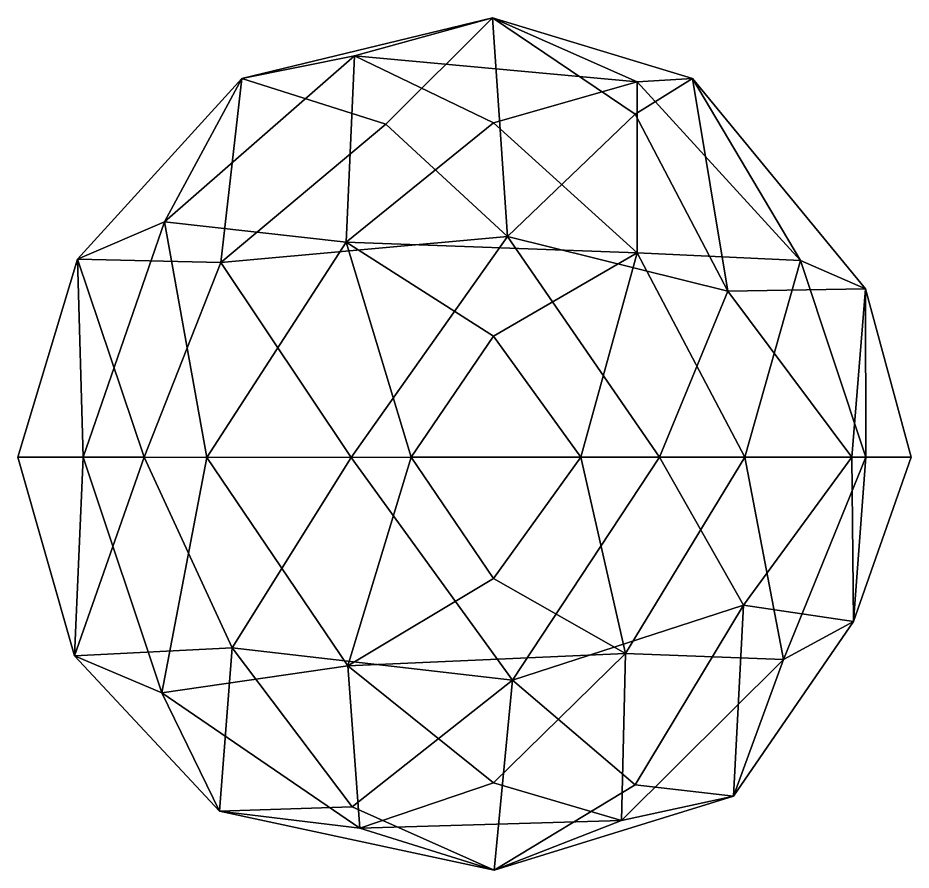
# Model space of a CAD drawing. Extents: x 290083 to 295691, y 4553739 to 4561622.
# Drawn here: x 291894 to 291973.5, y 4560259.9 to 4560335.8 of the extents above; entities that cross this region are included whole.
import ezdxf

# ---------------------------------------------------------------- set-up
doc = ezdxf.new("R2010")
doc.units = 0
doc.layers.add('Au_ppm_Pref_-_0_3', color=7, linetype='CONTINUOUS')

msp = doc.modelspace()

# ---------------------------------------------------------------- linework, layer by layer
at = {"layer": 'Au_ppm_Pref_-_0_3'}
for points in [[(291936.193, 4560335.842, 1657.892), (291926.723, 4560326.383, 1662.441), (291913.896, 4560330.443, 1656.588)], [(291936.193, 4560335.842, 1657.892), (291913.896, 4560330.443, 1656.588), (291923.934, 4560332.468, 1651.161)], [(291949.092, 4560330.159, 1651.524), (291936.193, 4560335.842, 1657.892), (291923.934, 4560332.468, 1651.161)], [(291937.541, 4560316.365, 1664.122), (291926.723, 4560326.383, 1662.441), (291936.193, 4560335.842, 1657.892)], [(291937.541, 4560316.365, 1664.122), (291936.193, 4560335.842, 1657.892), (291948.906, 4560327.267, 1661.314)], [(291948.906, 4560327.267, 1661.314), (291936.193, 4560335.842, 1657.892), (291954.014, 4560330.447, 1657.072)], [(291954.014, 4560330.447, 1657.072), (291936.193, 4560335.842, 1657.892), (291949.092, 4560330.159, 1651.524)], [(291913.896, 4560330.443, 1656.588), (291907, 4560317.681, 1650.071), (291923.934, 4560332.468, 1651.161)], [(291907, 4560317.681, 1650.071), (291923.19, 4560315.869, 1644.588), (291923.934, 4560332.468, 1651.161)], [(291923.19, 4560315.869, 1644.588), (291936.306, 4560326.502, 1647.145), (291923.934, 4560332.468, 1651.161)], [(291936.306, 4560326.502, 1647.145), (291949.092, 4560330.159, 1651.524), (291923.934, 4560332.468, 1651.161)], [(291907, 4560317.681, 1650.071), (291913.896, 4560330.443, 1656.588), (291899.259, 4560314.352, 1656.886)], [(291912.035, 4560314.064, 1662.924), (291899.259, 4560314.352, 1656.886), (291913.896, 4560330.443, 1656.588)], [(291926.723, 4560326.383, 1662.441), (291912.035, 4560314.064, 1662.924), (291913.896, 4560330.443, 1656.588)], [(291957.149, 4560311.495, 1662.297), (291948.906, 4560327.267, 1661.314), (291954.014, 4560330.447, 1657.072)], [(291963.616, 4560314.245, 1651.047), (291954.014, 4560330.447, 1657.072), (291949.092, 4560330.159, 1651.524)], [(291969.387, 4560311.712, 1657.072), (291957.149, 4560311.495, 1662.297), (291954.014, 4560330.447, 1657.072)], [(291969.387, 4560311.712, 1657.072), (291954.014, 4560330.447, 1657.072), (291963.616, 4560314.245, 1651.047)], [(291936.306, 4560326.502, 1647.145), (291949.088, 4560314.906, 1645.273), (291949.092, 4560330.159, 1651.524)], [(291949.092, 4560330.159, 1651.524), (291949.088, 4560314.906, 1645.273), (291963.616, 4560314.245, 1651.047)], [(291957.149, 4560311.495, 1662.297), (291937.541, 4560316.365, 1664.122), (291948.906, 4560327.267, 1661.314)], [(291912.035, 4560314.064, 1662.924), (291926.723, 4560326.383, 1662.441), (291937.541, 4560316.365, 1664.122)], [(291923.19, 4560315.869, 1644.588), (291949.088, 4560314.906, 1645.273), (291936.306, 4560326.502, 1647.145)], [(291899.777, 4560296.711, 1650.8), (291907, 4560317.681, 1650.071), (291899.259, 4560314.352, 1656.886)], [(291910.792, 4560296.701, 1645.061), (291907, 4560317.681, 1650.071), (291899.777, 4560296.711, 1650.8)], [(291907, 4560317.681, 1650.071), (291910.792, 4560296.701, 1645.061), (291923.19, 4560315.869, 1644.588)], [(291912.035, 4560314.064, 1662.924), (291937.541, 4560316.365, 1664.122), (291923.623, 4560296.681, 1664.68)], [(291937.541, 4560316.365, 1664.122), (291951.079, 4560296.71, 1664.157), (291923.623, 4560296.681, 1664.68)], [(291951.079, 4560296.71, 1664.157), (291937.541, 4560316.365, 1664.122), (291957.149, 4560311.495, 1662.297)], [(291928.971, 4560296.722, 1641.735), (291923.19, 4560315.869, 1644.588), (291910.792, 4560296.701, 1645.061)], [(291928.971, 4560296.722, 1641.735), (291936.306, 4560307.507, 1641.598), (291923.19, 4560315.869, 1644.588)], [(291936.306, 4560307.507, 1641.598), (291949.088, 4560314.906, 1645.273), (291923.19, 4560315.869, 1644.588)], [(291905.214, 4560296.722, 1662.335), (291893.962, 4560296.722, 1657.072), (291899.259, 4560314.352, 1656.886)], [(291899.259, 4560314.352, 1656.886), (291893.962, 4560296.722, 1657.072), (291899.777, 4560296.711, 1650.8)], [(291912.035, 4560314.064, 1662.924), (291905.214, 4560296.722, 1662.335), (291899.259, 4560314.352, 1656.886)], [(291936.306, 4560307.507, 1641.598), (291944.078, 4560296.722, 1641.529), (291949.088, 4560314.906, 1645.273)], [(291958.661, 4560296.722, 1645.73), (291949.088, 4560314.906, 1645.273), (291944.078, 4560296.722, 1641.529)], [(291949.088, 4560314.906, 1645.273), (291958.661, 4560296.722, 1645.73), (291963.616, 4560314.245, 1651.047)], [(291905.214, 4560296.722, 1662.335), (291912.035, 4560314.064, 1662.924), (291923.623, 4560296.681, 1664.68)], [(291958.661, 4560296.722, 1645.73), (291969.426, 4560296.722, 1651.98), (291963.616, 4560314.245, 1651.047)], [(291969.387, 4560311.712, 1657.072), (291963.616, 4560314.245, 1651.047), (291969.426, 4560296.722, 1651.98)], [(291968.169, 4560296.722, 1660.213), (291951.079, 4560296.71, 1664.157), (291957.149, 4560311.495, 1662.297)], [(291969.387, 4560311.712, 1657.072), (291968.169, 4560296.722, 1660.213), (291957.149, 4560311.495, 1662.297)], [(291969.387, 4560311.712, 1657.072), (291973.46, 4560296.722, 1657.072), (291968.169, 4560296.722, 1660.213)], [(291969.387, 4560311.712, 1657.072), (291969.426, 4560296.722, 1651.98), (291973.46, 4560296.722, 1657.072)], [(291928.971, 4560296.722, 1641.735), (291944.078, 4560296.722, 1641.529), (291936.306, 4560307.507, 1641.598)], [(291905.214, 4560296.722, 1662.335), (291899.007, 4560279.017, 1656.949), (291893.962, 4560296.722, 1657.072)], [(291893.962, 4560296.722, 1657.072), (291899.007, 4560279.017, 1656.949), (291899.777, 4560296.711, 1650.8)], [(291905.214, 4560296.722, 1662.335), (291913.031, 4560279.758, 1662.837), (291899.007, 4560279.017, 1656.949)], [(291906.77, 4560275.727, 1650.065), (291899.777, 4560296.711, 1650.8), (291899.007, 4560279.017, 1656.949)], [(291899.777, 4560296.711, 1650.8), (291906.77, 4560275.727, 1650.065), (291910.792, 4560296.701, 1645.061)], [(291913.031, 4560279.758, 1662.837), (291905.214, 4560296.722, 1662.335), (291923.623, 4560296.681, 1664.68)], [(291906.77, 4560275.727, 1650.065), (291923.324, 4560278.152, 1644.846), (291910.792, 4560296.701, 1645.061)], [(291923.324, 4560278.152, 1644.846), (291928.971, 4560296.722, 1641.735), (291910.792, 4560296.701, 1645.061)], [(291913.031, 4560279.758, 1662.837), (291923.623, 4560296.681, 1664.68), (291937.98, 4560276.856, 1663.66)], [(291928.971, 4560296.722, 1641.735), (291923.324, 4560278.152, 1644.846), (291936.306, 4560285.913, 1641.59)], [(291951.079, 4560296.71, 1664.157), (291937.98, 4560276.856, 1663.66), (291923.623, 4560296.681, 1664.68)], [(291928.971, 4560296.722, 1641.735), (291936.306, 4560285.913, 1641.59), (291944.078, 4560296.722, 1641.529)], [(291948.054, 4560279.245, 1645.828), (291944.078, 4560296.722, 1641.529), (291936.306, 4560285.913, 1641.59)], [(291958.545, 4560283.536, 1661.842), (291937.98, 4560276.856, 1663.66), (291951.079, 4560296.71, 1664.157)], [(291958.661, 4560296.722, 1645.73), (291944.078, 4560296.722, 1641.529), (291948.054, 4560279.245, 1645.828)], [(291962.112, 4560278.719, 1651.049), (291958.661, 4560296.722, 1645.73), (291948.054, 4560279.245, 1645.828)], [(291958.545, 4560283.536, 1661.842), (291951.079, 4560296.71, 1664.157), (291968.169, 4560296.722, 1660.213)], [(291968.334, 4560282.089, 1657.072), (291958.545, 4560283.536, 1661.842), (291968.169, 4560296.722, 1660.213)], [(291958.661, 4560296.722, 1645.73), (291962.112, 4560278.719, 1651.049), (291969.426, 4560296.722, 1651.98)], [(291968.334, 4560282.089, 1657.072), (291969.426, 4560296.722, 1651.98), (291962.112, 4560278.719, 1651.049)], [(291968.334, 4560282.089, 1657.072), (291968.169, 4560296.722, 1660.213), (291973.46, 4560296.722, 1657.072)], [(291968.334, 4560282.089, 1657.072), (291973.46, 4560296.722, 1657.072), (291969.426, 4560296.722, 1651.98)], [(291936.306, 4560285.913, 1641.59), (291923.324, 4560278.152, 1644.846), (291948.054, 4560279.245, 1645.828)], [(291948.906, 4560267.547, 1660.857), (291937.98, 4560276.856, 1663.66), (291958.545, 4560283.536, 1661.842)], [(291948.906, 4560267.547, 1660.857), (291958.545, 4560283.536, 1661.842), (291957.648, 4560266.541, 1657.072)], [(291968.334, 4560282.089, 1657.072), (291957.648, 4560266.541, 1657.072), (291958.545, 4560283.536, 1661.842)], [(291968.334, 4560282.089, 1657.072), (291962.112, 4560278.719, 1651.049), (291957.648, 4560266.541, 1657.072)], [(291913.031, 4560279.758, 1662.837), (291911.906, 4560265.202, 1656.076), (291899.007, 4560279.017, 1656.949)], [(291913.031, 4560279.758, 1662.837), (291923.707, 4560265.585, 1661.511), (291911.906, 4560265.202, 1656.076)], [(291913.031, 4560279.758, 1662.837), (291937.98, 4560276.856, 1663.66), (291923.707, 4560265.585, 1661.511)], [(291906.77, 4560275.727, 1650.065), (291899.007, 4560279.017, 1656.949), (291911.906, 4560265.202, 1656.076)], [(291948.054, 4560279.245, 1645.828), (291923.324, 4560278.152, 1644.846), (291936.306, 4560267.71, 1647.401)], [(291936.306, 4560267.71, 1647.401), (291947.677, 4560264.369, 1651.647), (291948.054, 4560279.245, 1645.828)], [(291948.054, 4560279.245, 1645.828), (291947.677, 4560264.369, 1651.647), (291962.112, 4560278.719, 1651.049)], [(291947.677, 4560264.369, 1651.647), (291957.648, 4560266.541, 1657.072), (291962.112, 4560278.719, 1651.049)], [(291923.324, 4560278.152, 1644.846), (291906.77, 4560275.727, 1650.065), (291924.392, 4560263.687, 1651.12)], [(291936.306, 4560267.71, 1647.401), (291923.324, 4560278.152, 1644.846), (291924.392, 4560263.687, 1651.12)], [(291937.98, 4560276.856, 1663.66), (291936.348, 4560259.948, 1657.075), (291923.707, 4560265.585, 1661.511)], [(291937.98, 4560276.856, 1663.66), (291948.906, 4560267.547, 1660.857), (291936.348, 4560259.948, 1657.075)], [(291924.392, 4560263.687, 1651.12), (291906.77, 4560275.727, 1650.065), (291911.906, 4560265.202, 1656.076)], [(291936.306, 4560267.71, 1647.401), (291924.392, 4560263.687, 1651.12), (291947.677, 4560264.369, 1651.647)], [(291957.648, 4560266.541, 1657.072), (291936.348, 4560259.948, 1657.075), (291948.906, 4560267.547, 1660.857)], [(291947.677, 4560264.369, 1651.647), (291936.348, 4560259.948, 1657.075), (291957.648, 4560266.541, 1657.072)], [(291911.906, 4560265.202, 1656.076), (291923.707, 4560265.585, 1661.511), (291936.348, 4560259.948, 1657.075)], [(291924.392, 4560263.687, 1651.12), (291911.906, 4560265.202, 1656.076), (291936.348, 4560259.948, 1657.075)], [(291924.392, 4560263.687, 1651.12), (291936.348, 4560259.948, 1657.075), (291947.677, 4560264.369, 1651.647)]]:
    msp.add_3dface(points, dxfattribs=at)

doc.saveas('drawing.dxf')
